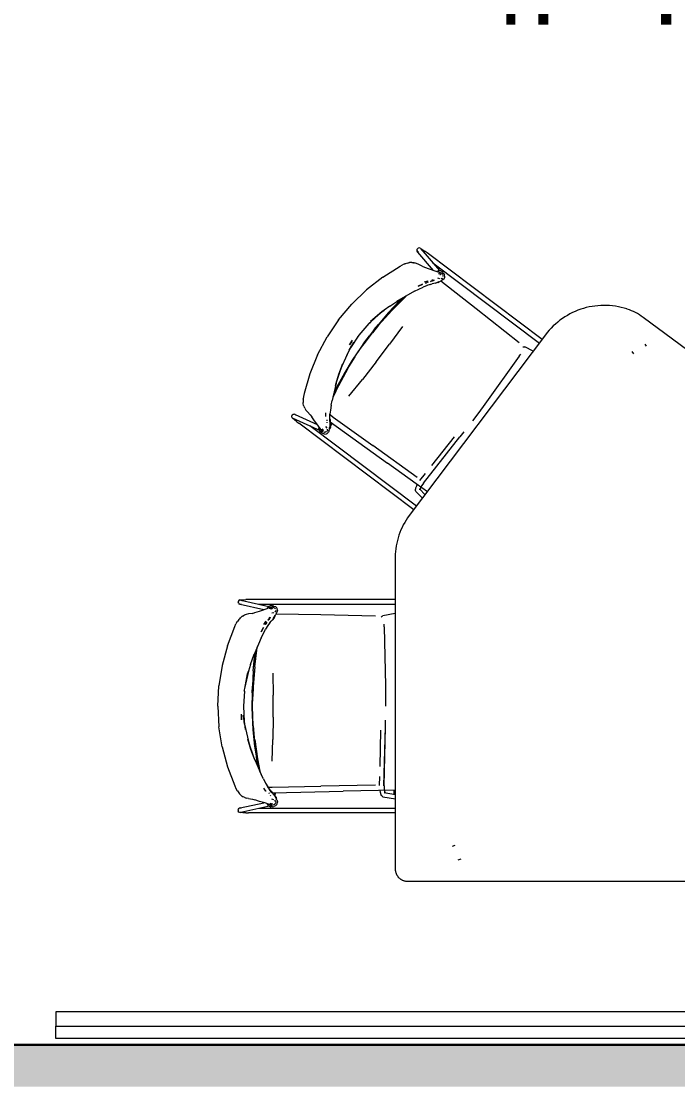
# Model space of a CAD drawing. Header units: millimetres. Extents: x 79795 to 317870, y -36033 to 97293.
# Drawn here: x 157737 to 159340, y 25955 to 28557 of the extents above; entities that cross this region are included whole.
import ezdxf

# ---------------------------------------------------------------- set-up
doc = ezdxf.new("R2010")
doc.units = ezdxf.units.MM
doc.header["$MEASUREMENT"] = 0
for name, color, linetype, lineweight in [('A-AREA-IDEN', 7, 'CONTINUOUS', 9), ('CSM-STL-XX-ZZ-M3-A-XXXX-00001_detached _19_04_21__rvt-1-Level 4$0$A-WALL-PATT', 7, 'CONTINUOUS', 9), ('CSM-STL-XX-ZZ-M3-A-XXXX-00001_detached _19_04_21__rvt-1-Level 4$0$I-FURN', 8, 'CONTINUOUS', 9), ('CSM-STL-XX-ZZ-M3-A-XXXX-00001_detached _19_04_21__rvt-1-Level 4$0$I-WALL', 7, 'CONTINUOUS', 9), ('G-IMPT', 8, 'CONTINUOUS', 9), ('I-FURN', 8, 'CONTINUOUS', 9)]:
    doc.layers.add(name, color=color, linetype=linetype, lineweight=lineweight)
doc.styles.add('Century Gothic', font='GOTHIC.TTF', dxfattribs={"height": 200})

msp = doc.modelspace()

# ---------------------------------------------------------------- hatches: boundary and pattern name
at = {"layer": 'CSM-STL-XX-ZZ-M3-A-XXXX-00001_detached _19_04_21__rvt-1-Level 4$0$A-WALL-PATT'}
msp.add_hatch(color=256, dxfattribs=at).paths.add_polyline_path([(161148.8, 25955.3), (161148.8, 26057.3), (157247.8, 26057.3), (157247.8, 25955.3), (160979.1, 25955.3)], flags=0)

# ---------------------------------------------------------------- linework, layer by layer
at = {"layer": 'CSM-STL-XX-ZZ-M3-A-XXXX-00001_detached _19_04_21__rvt-1-Level 4$0$I-FURN'}
for p, q in [((160222, 26138.4), (157822, 26138.4)), ((157822, 26138.4), (157822, 26103.4)), ((157822, 26103.4), (160222, 26103.4)), ((157822, 26073.4), (157822, 26103.4)), ((157822, 26103.4), (160222, 26103.4)), ((160222, 26073.4), (157822, 26073.4))]:
    msp.add_line(p, q, dxfattribs=at)
at = {"layer": 'CSM-STL-XX-ZZ-M3-A-XXXX-00001_detached _19_04_21__rvt-1-Level 4$0$I-WALL', "lineweight": 30}
msp.add_line((160720.5, 26057.3), (157247.8, 26057.3), dxfattribs=at)
at = {"layer": 'G-IMPT'}
for p, q in [((158703.6, 27999.1), (158704.3, 28001.2)), ((158703.6, 27999.1), (158703.9, 27996.5)), ((158706.2, 28003.2), (158704.3, 28001.2)), ((158708.7, 28004), (158706.2, 28003.2)), ((158711.3, 28003.5), (158708.7, 28004)), ((158711.3, 28003.5), (158713.4, 28002.3)), ((158713.3, 28001.7), (158758.5, 27948.4)), ((158713.3, 28001.7), (158714.4, 27999.6)), ((158713.4, 28002.3), (158717.8, 27999.4)), ((158714.4, 27999.6), (158714.3, 27999.9)), ((158717.8, 27999.4), (158723.6, 27995.2)), ((158704, 27996.1), (158703.9, 27996.5)), ((158705.5, 27993.9), (158704, 27996.1)), ((158707.8, 27993.1), (158705.5, 27994.3)), ((158707.5, 27993.2), (158705.5, 27994.3)), ((158743.6, 27949.1), (158705.5, 27993.9)), ((158728.6, 27991.5), (158723.6, 27995.2)), ((159009, 27780.2), (158728.6, 27991.5)), ((158620.1, 27932.1), (158662.3, 27958.9)), ((158662.3, 27958.9), (158668.5, 27962.3)), ((158674.4, 27964.9), (158668.5, 27962.3)), ((158674.4, 27964.9), (158674.8, 27965)), ((158680.4, 27966.9), (158674.8, 27965)), ((158680.4, 27966.9), (158683, 27967.5)), ((158685.6, 27967.9), (158683, 27967.5)), ((158685.6, 27967.9), (158686.3, 27967.9)), ((158688.9, 27968.2), (158686.3, 27967.9)), ((158691.4, 27968.2), (158688.9, 27968.2)), ((158696.2, 27967.6), (158691.4, 27968.2)), ((158691.4, 27968.2), (158691.9, 27968.2)), ((158691.4, 27968.2), (158697.3, 27967.4)), ((158691.9, 27968.2), (158694.8, 27967.8)), ((158694.8, 27967.8), (158697.3, 27967.4)), ((158696.2, 27967.6), (158697.3, 27967.4)), ((158702.4, 27965.9), (158697.3, 27967.4)), ((158707.9, 27963.1), (158702.4, 27965.9)), ((158716.2, 27958.9), (158707.9, 27963.1)), ((158716.2, 27958.9), (158721.7, 27956.8)), ((158721.7, 27956.8), (158733.6, 27952.7)), ((158733.6, 27952.7), (158754.6, 27945.4)), ((158742.1, 27967.7), (159002.7, 27771.3)), ((158753.2, 27946.8), (158753.1, 27946.7)), ((158753.2, 27946.8), (158755.4, 27947.9)), ((158755.4, 27947.9), (158755.6, 27948)), ((158758.5, 27948.4), (158755.6, 27948)), ((158756, 27948), (158758.2, 27948.4)), ((158756, 27948), (158758.5, 27948.4)), ((158762, 27947.7), (158758.2, 27948.4)), ((158758.2, 27948.4), (158761.7, 27947.8)), ((158758.2, 27948.4), (158758.5, 27948.4)), ((158762, 27947.7), (158758.5, 27948.4)), ((158762, 27947.7), (158761.7, 27947.8)), ((158762, 27947.7), (158763.5, 27946.9)), ((158764.5, 27946.1), (158763.5, 27946.9)), ((158766.6, 27944.3), (158764.5, 27946.1)), ((158620.1, 27932.1), (158580.6, 27901.3)), ((158722, 27920.7), (158730.6, 27923.4)), ((158731.2, 27920.4), (158724.4, 27918.1)), ((158731.2, 27920.4), (158726.6, 27918.9)), ((158731.2, 27923.5), (158730.6, 27923.4)), ((158739.8, 27923.1), (158736.3, 27921.8)), ((158737, 27922.1), (158736.3, 27921.8)), ((158737, 27922.1), (158739.8, 27923.1)), ((158742.2, 27923.6), (158739.1, 27922.4)), ((158739.8, 27922.6), (158739.1, 27922.4)), ((158742.2, 27923.6), (158739.8, 27922.6)), ((158743.5, 27925.5), (158740.3, 27924.8)), ((158745.4, 27925.1), (158741.6, 27923.3)), ((158742.2, 27923.6), (158741.6, 27923.3)), ((158742.2, 27923.6), (158745.4, 27925.1)), ((158748.7, 27917.7), (158757.6, 27921.5)), ((158755.3, 27919.7), (158751.9, 27918.4)), ((158752.8, 27919.2), (158757.6, 27921.5)), ((158759.1, 27928.3), (158754.5, 27930.2)), ((158762.7, 27942.5), (158754.6, 27945.4)), ((158755.3, 27919.7), (158761, 27923)), ((158764.6, 27941.2), (158756.9, 27944.4)), ((158756.9, 27944.4), (158758.1, 27943.9)), ((158757.1, 27941.4), (158759, 27942.3)), ((158762.6, 27938.7), (158757.3, 27940.8)), ((158764.6, 27941.2), (158758.1, 27943.9)), ((158761.4, 27942.7), (158759, 27942.3)), ((158761.5, 27939.3), (158759.5, 27939)), ((158759.5, 27939), (158760.9, 27939.3)), ((158761.5, 27939.3), (158760, 27939.2)), ((158762.6, 27938.7), (158760, 27939.2)), ((158763.9, 27942.5), (158760.4, 27943.2)), ((158768.1, 27940.4), (158760.4, 27943.2)), ((158767, 27926), (158761, 27923)), ((158763.9, 27942.5), (158761.4, 27942.7)), ((158763.9, 27928.8), (158761.7, 27928.4)), ((158761.9, 27923.5), (158847.8, 27855.7)), ((158762.6, 27943.5), (158763.9, 27942)), ((158768.1, 27940.4), (158762.7, 27942.5)), ((158763.9, 27928.8), (158764.8, 27929.3)), ((158765.9, 27930.4), (158764.8, 27929.3)), ((158766.9, 27937.2), (158766.1, 27938.8)), ((158770.1, 27929.4), (158766.5, 27925.8)), ((158769.7, 27928), (158766.5, 27925.8)), ((158768.6, 27941.5), (158766.6, 27944.3)), ((158770.1, 27929.4), (158767, 27926)), ((158767.4, 27933.7), (158767.2, 27936.7)), ((158768.6, 27941.5), (158771.2, 27937.9)), ((158769.7, 27928), (158771.3, 27932.1)), ((158771.7, 27933.4), (158771.2, 27937.9)), ((158771.3, 27932.1), (158771.7, 27933.4)), ((158580.6, 27901.3), (158544.4, 27866.7)), ((158697.4, 27898.1), (158653.6, 27873)), ((158697.4, 27898.1), (158708, 27903.4)), ((158717.1, 27915), (158706.4, 27910.1)), ((158706.4, 27910.1), (158716.1, 27914.6)), ((158708, 27903.4), (158718.6, 27908.4)), ((158717.1, 27915), (158716.1, 27914.6)), ((158728.3, 27912.3), (158718.6, 27908.4)), ((158724.4, 27918.1), (158726.6, 27918.9)), ((158736.2, 27914.6), (158727.5, 27912.1)), ((158728.3, 27912.3), (158727.5, 27912.1)), ((158736.2, 27914.6), (158740.9, 27915.8)), ((158745.2, 27916.6), (158740.9, 27915.8)), ((158751.9, 27918.4), (158745.2, 27916.6)), ((158752.8, 27919.2), (158748.7, 27917.7)), ((158633.4, 27845.4), (158660.6, 27874.7)), ((158637.6, 27861.7), (158659.5, 27876.6)), ((158641.9, 27850.9), (158675.5, 27884.8)), ((158671.6, 27883.3), (158650.5, 27862)), ((158671.6, 27883.2), (158650.5, 27862)), ((158659.5, 27876.6), (158653.6, 27873)), ((158666.1, 27880.1), (158660.6, 27874.7)), ((158675.5, 27884.8), (158677.4, 27886.6)), ((158512.3, 27828.4), (158544.4, 27866.7)), ((158623.5, 27852.2), (158590.5, 27823.8)), ((158617.8, 27847.7), (158590.5, 27823.8)), ((158590.8, 27823.5), (158617.8, 27847.7)), ((158633.4, 27845.4), (158609.4, 27817.1)), ((158641.9, 27850.9), (158610.1, 27815)), ((158623.5, 27852.2), (158617.8, 27847.7)), ((158617.8, 27847.7), (158623.7, 27851.9)), ((158637.6, 27861.7), (158623.7, 27851.9)), ((158847.8, 27855.7), (158952.9, 27773.1)), ((158512.3, 27828.4), (158484.4, 27787)), ((158586.2, 27819), (158562, 27790.9)), ((158586.1, 27819.1), (158590.8, 27823.5)), ((158586.1, 27819.1), (158588.5, 27821.6)), ((158586.2, 27819), (158589, 27822.1)), ((158599.3, 27804.3), (158609.4, 27817.1)), ((158562, 27791), (158541.6, 27760.1)), ((158562, 27791), (158557.6, 27784.9)), ((158562, 27790.9), (158557.6, 27784.9)), ((158576.6, 27774.2), (158587.6, 27789.5)), ((158580.1, 27777.3), (158594.8, 27796.4)), ((158599.3, 27804.3), (158587.6, 27789.5)), ((158610.1, 27815), (158594.8, 27796.4)), ((158668.3, 27812.2), (158636.6, 27768.6)), ((158461.1, 27742.7), (158484.4, 27787)), ((158538.3, 27754.5), (158549.4, 27773.2)), ((158538.3, 27754.5), (158544.1, 27764.3)), ((158538.8, 27767.1), (158546.3, 27778.3)), ((158544.4, 27775.5), (158538.8, 27767.1)), ((158538.8, 27754.5), (158544.1, 27764.3)), ((158541.6, 27760.1), (158544.1, 27764.3)), ((158549.4, 27773.2), (158544.1, 27764.3)), ((158565.8, 27757.9), (158580.1, 27777.3)), ((158567.1, 27761), (158576.6, 27774.2)), ((158604.1, 27725.4), (158636.6, 27768.6)), ((158461.1, 27742.7), (158442.3, 27696.2)), ((158538.3, 27754.5), (158520.1, 27715)), ((158552.1, 27738.1), (158526.4, 27697.6)), ((158532, 27742), (158538.8, 27754.5)), ((158532, 27742), (158535.3, 27748.5)), ((158546.4, 27730.1), (158567.1, 27761)), ((158552.1, 27738.1), (158565.8, 27757.9)), ((158953.3, 27739.4), (158869.1, 27622.1)), ((158953.3, 27739.4), (158957.2, 27744.4)), ((158961.9, 27762.1), (158964.7, 27762.5)), ((158964.7, 27762.5), (158967.2, 27762.4)), ((158987.7, 27751.9), (158967.2, 27762.4)), ((158506.6, 27673.6), (158520.1, 27715)), ((158520.1, 27715), (158513.2, 27695.6)), ((158513.2, 27695.6), (158520.3, 27714.9)), ((158520.1, 27715), (158522.1, 27720)), ((158522.1, 27720), (158520.3, 27714.9)), ((158525.8, 27695.9), (158546.4, 27730.1)), ((158604.1, 27725.4), (158570.9, 27682.9)), ((158442.3, 27696.2), (158428.2, 27648.1)), ((158526.4, 27697.6), (158503, 27656)), ((158506.6, 27673.6), (158513.2, 27695.6)), ((158506.7, 27673.6), (158513.2, 27695.6)), ((158506.9, 27661), (158525.8, 27695.9)), ((158535.2, 27709), (158511.9, 27667.4)), ((158512, 27667.5), (158535.2, 27709)), ((158506.6, 27673.6), (158496.3, 27631.3)), ((158512, 27667.5), (158498.6, 27640.2)), ((158498.6, 27640.2), (158511.9, 27667.4)), ((158506.9, 27661), (158500.2, 27647.2)), ((158504.9, 27667.7), (158506.6, 27673.6)), ((158504.9, 27667.7), (158506.7, 27673.6)), ((158537.2, 27641.7), (158570.9, 27682.9)), ((158425.8, 27634.6), (158425.5, 27628.7)), ((158426.6, 27641.3), (158425.8, 27634.9)), ((158425.8, 27634.6), (158425.8, 27634.9)), ((158428.2, 27648.1), (158426.6, 27641.3)), ((158498.7, 27641.2), (158496.3, 27631.3)), ((158498.7, 27641.2), (158496.4, 27631.3)), ((158503, 27656), (158501.6, 27653.1)), ((158425.5, 27628.7), (158425.7, 27626)), ((158426, 27623.4), (158425.7, 27626)), ((158426.6, 27620.1), (158426, 27623.4)), ((158427.3, 27617.7), (158426.6, 27620.1)), ((158427.3, 27617.7), (158427.5, 27617.3)), ((158427.5, 27617.3), (158428.6, 27614.5)), ((158429.7, 27612.2), (158428.6, 27614.5)), ((158429.7, 27612.2), (158432.6, 27607.8)), ((158436.7, 27603.3), (158432.6, 27607.8)), ((158492.3, 27608), (158491.2, 27597.6)), ((158494.2, 27619.6), (158492.3, 27608)), ((158494.2, 27619.6), (158496.4, 27631.3)), ((158869.1, 27622.1), (158854.4, 27602)), ((158397.7, 27591.3), (158397.8, 27593.9)), ((158398.9, 27588.9), (158397.7, 27591.3)), ((158399.1, 27596.2), (158397.8, 27593.9)), ((158400.6, 27587.1), (158398.9, 27588.9)), ((158399.1, 27596.2), (158401, 27597.5)), ((158404.6, 27583.8), (158400.6, 27587.1)), ((158401.4, 27597.5), (158401, 27597.5)), ((158467.7, 27557.4), (158401.1, 27587.5)), ((158401.1, 27587.5), (158403.5, 27587)), ((158401.4, 27597.5), (158403.9, 27597.9)), ((158403.2, 27586.9), (158403.5, 27587)), ((158403.9, 27597.9), (158403.5, 27597.9)), ((158406.4, 27597.1), (158403.9, 27597.9)), ((158410.2, 27579.3), (158404.6, 27583.8)), ((158407.9, 27595.1), (158406.1, 27597)), ((158407.7, 27595.3), (158406.1, 27597)), ((158406.4, 27597.1), (158460.1, 27572.7)), ((158436.7, 27603.3), (158443.1, 27596.4)), ((158443.1, 27596.4), (158446.6, 27591.7)), ((158453.8, 27581.4), (158446.6, 27591.7)), ((158461.4, 27570.8), (158453.8, 27581.4)), ((158481.2, 27592.4), (158481.4, 27601.4)), ((158481.2, 27591.8), (158481.2, 27592.4)), ((158484.3, 27581.9), (158484.4, 27583.8)), ((158484.5, 27584.4), (158484.4, 27583.8)), ((158490.5, 27580.1), (158491, 27590.1)), ((158490.5, 27580.1), (158491.1, 27589.4)), ((158490.9, 27598.2), (158492.7, 27595.9)), ((158491.3, 27584.6), (158491, 27590.1)), ((158491.1, 27589.4), (158491.2, 27598.5)), ((158491.2, 27598.5), (158491.2, 27597.6)), ((158491.3, 27584.6), (158491.7, 27580.3)), ((158492.7, 27595.9), (158499.2, 27590.5)), ((158499.2, 27590.5), (158595.7, 27521.1)), ((158854.4, 27602), (158839.5, 27581.9)), ((158410.2, 27579.3), (158415.2, 27575.5)), ((158695.8, 27364.1), (158415.2, 27575.5)), ((158702.3, 27372.8), (158441.8, 27569.1)), ((158468.5, 27560.7), (158461.4, 27570.8)), ((158464.4, 27561.8), (158465, 27564.3)), ((158465, 27564.3), (158464.4, 27561.6)), ((158464.9, 27564.2), (158464.4, 27561.6)), ((158464.4, 27561.8), (158464.4, 27561.6)), ((158464.7, 27558.9), (158464.4, 27561.6)), ((158464.7, 27558.9), (158464.8, 27558.6)), ((158466.3, 27555.8), (158464.8, 27558.6)), ((158464.9, 27564.2), (158465, 27564.3)), ((158466.5, 27555.5), (158466.3, 27555.8)), ((158466.5, 27555.5), (158467.6, 27554.3)), ((158471.7, 27556.3), (158468.1, 27561.3)), ((158473.4, 27554.8), (158468.1, 27561.3)), ((158468.5, 27560.7), (158473.4, 27554.8)), ((158470.3, 27558.3), (158471.7, 27556.3)), ((158470.3, 27558.3), (158472, 27555.1)), ((158472.5, 27555.2), (158470.7, 27556.1)), ((158471.1, 27557.4), (158472, 27555.1)), ((158475.3, 27557.3), (158471.8, 27561.9)), ((158474.2, 27559.8), (158474.4, 27558.3)), ((158474.2, 27559.8), (158474.2, 27558.8)), ((158475.3, 27557.3), (158474.2, 27559.4)), ((158474.4, 27558.3), (158474.2, 27559.4)), ((158484.2, 27563.7), (158481.2, 27567.6)), ((158483.8, 27578.3), (158483.4, 27576.8)), ((158484, 27555.9), (158484.2, 27556.5)), ((158485.1, 27558.3), (158484.2, 27556.5)), ((158485.2, 27558.9), (158485, 27561.4)), ((158485.2, 27558.9), (158485.1, 27558.3)), ((158489.3, 27557.3), (158487.5, 27553.6)), ((158489.3, 27557.3), (158490.8, 27566.7)), ((158491.6, 27569.7), (158490.4, 27564.5)), ((158490.4, 27564.5), (158490.8, 27566.7)), ((158491.4, 27579.3), (158631.8, 27478.2)), ((158496.3, 27575.1), (158491.5, 27569.3)), ((158491.6, 27570.1), (158495.7, 27575.1)), ((158491.6, 27570.1), (158495.8, 27575.1)), ((158491.6, 27569.7), (158491.9, 27573.3)), ((158491.9, 27573.3), (158491.7, 27580.3)), ((158471, 27552), (158467.6, 27554.3)), ((158471, 27552), (158474.2, 27550.9)), ((158478.4, 27549.4), (158474.2, 27550.9)), ((158476, 27554), (158477.9, 27553.7)), ((158476.6, 27554), (158477.9, 27553.7)), ((158478.4, 27549.4), (158482.9, 27550.1)), ((158481.9, 27554.3), (158478.5, 27553.5)), ((158480.5, 27554.1), (158482.3, 27554.7)), ((158480.5, 27554.1), (158481.1, 27554.3)), ((158482.3, 27554.7), (158481.1, 27554.3)), ((158482.9, 27550.1), (158484, 27550.9)), ((158484, 27550.9), (158487.5, 27553.6)), ((158719.4, 27429.1), (158808.7, 27542.3)), ((158719.5, 27429.3), (158808.7, 27542.3)), ((158739.8, 27472.4), (158794.9, 27542.2)), ((158808.9, 27542.3), (158818.8, 27555.1)), ((158704, 27442.8), (158595.7, 27521.1)), ((158702, 27427.6), (158631.8, 27478.2)), ((158711, 27435.9), (158724.7, 27453.3)), ((158729, 27408.2), (158702, 27427.6)), ((158704.5, 27426.2), (158702.3, 27422.3)), ((158719.4, 27429.1), (158715.7, 27423.9)), ((158700.4, 27416.8), (158699.9, 27414.5)), ((158700.4, 27411.8), (158699.9, 27414.5)), ((158702.3, 27422.3), (158700.4, 27416.8)), ((158701.2, 27409.3), (158700.4, 27411.8)), ((158701.2, 27409.3), (158717.1, 27392.3)), ((158710.1, 27415.7), (158711, 27413.8)), ((158710.1, 27415.7), (158723.7, 27401.1)), ((158712.3, 27417.8), (158710.7, 27413.2)), ((158711, 27413.8), (158710.7, 27415.6)), ((158710.7, 27413.2), (158710.7, 27415.6)), ((158715.7, 27423.9), (158712.3, 27417.8)), ((158267.1, 27140.7), (158266.8, 27138.1)), ((158268.6, 27142.9), (158267.1, 27140.7)), ((158271, 27144.1), (158268.6, 27142.9)), ((158271, 27144.1), (158273.4, 27144.4)), ((158273.4, 27144.4), (158278.6, 27144.7)), ((158273.7, 27143.8), (158341.9, 27128.5)), ((158273.7, 27143.8), (158275.8, 27142.8)), ((158275.8, 27142.8), (158275.6, 27143)), ((158278.6, 27144.7), (158285.8, 27144.9)), ((158292.1, 27144.9), (158285.8, 27144.9)), ((158650.8, 27144.9), (158292.1, 27144.9)), ((158267.5, 27135.9), (158266.8, 27138.1)), ((158267.5, 27135.9), (158269.3, 27134.1)), ((158269.6, 27133.8), (158269.3, 27134.1)), ((158272.1, 27133), (158269.6, 27133.8)), ((158274.4, 27133.7), (158271.9, 27133.2)), ((158274.2, 27133.6), (158271.9, 27133.2)), ((158329.5, 27120.1), (158272.1, 27133)), ((158301.8, 27111.4), (158307.4, 27113.1)), ((158307.4, 27113.1), (158319.4, 27116.9)), ((158317.2, 27134), (158650.8, 27134)), ((158319.4, 27116.9), (158340.5, 27123.7)), ((158338.6, 27124), (158339.7, 27126.2)), ((158338.6, 27124), (158338.6, 27123.9)), ((158339.7, 27126.2), (158339.8, 27126.4)), ((158341.9, 27128.5), (158339.8, 27126.4)), ((158340.1, 27126.7), (158341.9, 27128.5)), ((158340.1, 27126.7), (158341.6, 27128.3)), ((158348.8, 27126.3), (158340.5, 27123.7)), ((158345.1, 27130), (158341.6, 27128.3)), ((158341.6, 27128.3), (158344.8, 27129.9)), ((158341.6, 27128.3), (158341.9, 27128.5)), ((158345.1, 27130), (158341.9, 27128.5)), ((158351.1, 27126.4), (158343, 27124.4)), ((158343, 27124.4), (158344.2, 27124.7)), ((158351.1, 27126.4), (158344.2, 27124.7)), ((158345.1, 27130), (158344.8, 27129.9)), ((158345, 27122.1), (158345.9, 27123.9)), ((158345.1, 27130), (158346.8, 27130.3)), ((158351, 27123.2), (158345.5, 27121.7)), ((158347.6, 27125.7), (158345.9, 27123.9)), ((158354.4, 27127.9), (158346.5, 27125.5)), ((158349.7, 27127), (158346.5, 27125.5)), ((158348, 27130.2), (158346.8, 27130.3)), ((158349.7, 27127), (158347.6, 27125.7)), ((158350.8, 27130.1), (158348, 27130.2)), ((158348.1, 27127.1), (158350, 27126.6)), ((158349.7, 27123), (158348.3, 27121.6)), ((158348.3, 27121.6), (158349.2, 27122.6)), ((158351, 27123.2), (158348.6, 27122)), ((158349.7, 27123), (158348.6, 27122)), ((158354.4, 27127.9), (158348.8, 27126.3)), ((158354.4, 27112.9), (158349.6, 27111.5)), ((158354, 27129.1), (158350.8, 27130.1)), ((158355.3, 27124.6), (158353.7, 27125.4)), ((158354, 27129.1), (158358.3, 27127.7)), ((158354.1, 27125.1), (158355.3, 27124.6)), ((158357.8, 27122.1), (158355.8, 27124.4)), ((158358, 27116.1), (158356.5, 27114.4)), ((158358, 27116.1), (158358.5, 27117)), ((158361.4, 27124.5), (158358.3, 27127.7)), ((158358.6, 27118.6), (158358.5, 27117)), ((158362.1, 27115.7), (158359.1, 27109.7)), ((158361.9, 27123.1), (158361.4, 27124.5)), ((158362.6, 27120.3), (158361.8, 27115.3)), ((158363, 27118.9), (158361.8, 27115.3)), ((158363, 27118.9), (158361.9, 27123.1)), ((158362.6, 27120.3), (158362.1, 27115.7)), ((158264.8, 27091.1), (158261.6, 27085.5)), ((158264.8, 27091.1), (158265, 27091.4)), ((158268.4, 27096.2), (158265, 27091.4)), ((158268.4, 27096.2), (158270.1, 27098.3)), ((158271.9, 27100.2), (158270.1, 27098.3)), ((158271.9, 27100.2), (158272.5, 27100.7)), ((158274.4, 27102.4), (158272.5, 27100.7)), ((158276.3, 27103.9), (158274.4, 27102.4)), ((158276.3, 27103.9), (158281.6, 27106.9)), ((158280.6, 27106.3), (158276.3, 27103.9)), ((158276.3, 27103.9), (158276.7, 27104.2)), ((158276.7, 27104.2), (158279.3, 27105.7)), ((158279.3, 27105.7), (158281.6, 27106.9)), ((158280.6, 27106.3), (158281.6, 27106.9)), ((158286.5, 27108.7), (158281.6, 27106.9)), ((158292.6, 27109.8), (158286.5, 27108.7)), ((158301.8, 27111.4), (158292.6, 27109.8)), ((158329.4, 27084.4), (158334.7, 27091.7)), ((158336.9, 27089.7), (158332.9, 27083.8)), ((158336.9, 27089.7), (158334.2, 27085.7)), ((158335, 27092.2), (158334.7, 27091.7)), ((158344.4, 27088.1), (158338.9, 27080.8)), ((158342.2, 27097), (158340.1, 27093.9)), ((158340.5, 27094.5), (158340.1, 27093.9)), ((158340.5, 27094.5), (158342.2, 27097)), ((158343.7, 27101.2), (158341.5, 27098.8)), ((158343.8, 27098.8), (158342, 27096.1)), ((158342.4, 27096.7), (158342, 27096.1)), ((158343.8, 27098.8), (158342.4, 27096.7)), ((158345.4, 27102), (158343.5, 27098.3)), ((158343.8, 27098.8), (158343.5, 27098.3)), ((158343.8, 27098.8), (158345.4, 27102)), ((158344.4, 27088.1), (158347.4, 27091.9)), ((158350.3, 27095.1), (158347.4, 27091.9)), ((158354.6, 27100.5), (158350.3, 27095.1)), ((158352.5, 27098.1), (158357.4, 27106.4)), ((158354.8, 27101.8), (158352.5, 27098.1)), ((158356.6, 27103.6), (158354.6, 27100.5)), ((158354.8, 27101.8), (158357.4, 27106.4)), ((158356.6, 27103.6), (158359.1, 27109.7)), ((158359.6, 27110.6), (158469, 27108.2)), ((158469, 27108.2), (158602.6, 27105.5)), ((158616.4, 27102.1), (158618.4, 27104.1)), ((158618.4, 27104.1), (158620.5, 27105.5)), ((158650.8, 27110.8), (158620.5, 27105.5)), ((158241.2, 27032.2), (158258.7, 27079)), ((158258.7, 27079), (158261.6, 27085.5)), ((158328.9, 27076.9), (158323.4, 27066.5)), ((158323.4, 27066.5), (158328.4, 27076)), ((158323.4, 27051.5), (158328.6, 27062.1)), ((158328.9, 27076.9), (158328.4, 27076)), ((158328.6, 27062.1), (158334.1, 27072.6)), ((158332.9, 27083.8), (158334.2, 27085.7)), ((158339.5, 27081.5), (158334.1, 27072.6)), ((158339.5, 27081.5), (158338.9, 27080.8)), ((158623.2, 27078.8), (158623.4, 27085.2)), ((158623.2, 27078.8), (158626.5, 26934.5)), ((158323.4, 27051.5), (158303.5, 27005.1)), ((158241.2, 27032.2), (158228.2, 26983.8)), ((158297.5, 26986.5), (158306.1, 27011.6)), ((158306.1, 27011.6), (158303.5, 27005.1)), ((158303.9, 26970.9), (158308, 27010.7)), ((158307.4, 26980.4), (158313.8, 27027.7)), ((158311.6, 27024.2), (158307.6, 26994.5)), ((158311.6, 27024.1), (158307.6, 26994.5)), ((158309.1, 27018.3), (158308, 27010.7)), ((158313.8, 27027.7), (158314.3, 27030.4)), ((158228.2, 26983.8), (158220.1, 26934.4)), ((158297.5, 26986.5), (158292.3, 26970.3)), ((158292, 26970.4), (158282.7, 26927.9)), ((158290.1, 26963.3), (158282.7, 26927.9)), ((158283.1, 26927.8), (158290.1, 26963.3)), ((158292, 26970.4), (158290.1, 26963.3)), ((158290.1, 26963.3), (158292.3, 26970.3)), ((158303.9, 26970.9), (158301.8, 26933.9)), ((158307.4, 26980.4), (158303.6, 26932.6)), ((158351.8, 26965.4), (158352.8, 26911.5)), ((158217.5, 26884.5), (158220.1, 26934.4)), ((158301.4, 26917.6), (158301.8, 26933.9)), ((158303.6, 26932.6), (158302.6, 26908.6)), ((158626.5, 26934.5), (158626.9, 26909.6)), ((158282.1, 26921.4), (158279.7, 26884.5)), ((158282, 26921.4), (158283.1, 26927.8)), ((158282, 26921.4), (158282.4, 26924.9)), ((158282.1, 26921.4), (158282.5, 26925.6)), ((158301.4, 26917.6), (158301, 26898.7)), ((158302.3, 26884.5), (158302.6, 26908.6)), ((158352.8, 26857.5), (158352.8, 26911.5)), ((158626.9, 26909.6), (158627.1, 26884.5)), ((158217.5, 26884.5), (158220.1, 26834.6)), ((158279.7, 26884.5), (158282, 26847.5)), ((158279.7, 26884.5), (158279.8, 26877)), ((158279.7, 26884.5), (158279.8, 26877)), ((158301.4, 26879.9), (158301, 26898.7)), ((158301.8, 26863.6), (158301.4, 26879.9)), ((158302.6, 26860.4), (158302.3, 26884.5)), ((158275.5, 26851.4), (158274.8, 26865)), ((158274.9, 26861.6), (158275.5, 26851.4)), ((158282.7, 26841.1), (158280.3, 26862.7)), ((158280.3, 26862.7), (158281.4, 26852.5)), ((158303.9, 26826.5), (158301.8, 26863.6)), ((158303.6, 26836.4), (158302.6, 26860.4)), ((158352.8, 26857.5), (158351.8, 26803.6)), ((158228.2, 26785.2), (158220.1, 26834.6)), ((158282, 26847.5), (158281.4, 26852.5)), ((158282.7, 26841.1), (158281.4, 26852.5)), ((158283.1, 26841.4), (158281.4, 26852.5)), ((158282.7, 26841.1), (158292, 26798.6)), ((158285.2, 26827.3), (158283.1, 26841.4)), ((158285.2, 26827.3), (158283.9, 26834.5)), ((158303.6, 26836.4), (158307.4, 26788.6)), ((158623.1, 26690.5), (158626.4, 26834.4)), ((158623.2, 26690.2), (158626.4, 26834.4)), ((158626.5, 26834.5), (158626.7, 26850.3)), ((158292, 26798.6), (158290.6, 26803.8)), ((158290.6, 26803.8), (158292.1, 26798.6)), ((158308, 26786.8), (158303.9, 26826.5)), ((158314, 26755.8), (158307.6, 26802.9)), ((158307.6, 26802.9), (158314.1, 26755.7)), ((158349.7, 26750.3), (158351.8, 26803.6)), ((158613.4, 26737.1), (158615.4, 26826)), ((158228.2, 26785.2), (158241.2, 26736.8)), ((158306.1, 26757.4), (158292, 26798.6)), ((158292, 26798.6), (158298.1, 26778.9)), ((158298.1, 26778.9), (158292.1, 26798.6)), ((158306.1, 26757.4), (158298.1, 26778.9)), ((158306.1, 26757.4), (158298.1, 26778.9)), ((158307.4, 26788.6), (158313.8, 26741.3)), ((158313.9, 26747.6), (158308, 26786.8)), ((158308.3, 26751.7), (158306.1, 26757.4)), ((158308.3, 26751.7), (158306.1, 26757.4)), ((158306.1, 26757.4), (158323.3, 26717.4)), ((158314, 26755.8), (158319.7, 26725.9)), ((158319.7, 26725.9), (158314.1, 26755.7)), ((158241.2, 26736.8), (158258.8, 26689.9)), ((158313.8, 26741.3), (158314.4, 26738.1)), ((158313.9, 26747.6), (158316.8, 26732.5)), ((158319.2, 26726.8), (158323.3, 26717.4)), ((158319.2, 26726.8), (158323.4, 26717.5)), ((158328.6, 26706.9), (158323.4, 26717.5)), ((158328.6, 26706.9), (158334.1, 26696.4)), ((158612.3, 26690.6), (158612.8, 26712.7)), ((158258.8, 26689.9), (158261.6, 26683.5)), ((158261.6, 26683.5), (158264.8, 26677.9)), ((158265, 26677.6), (158264.8, 26677.9)), ((158265, 26677.6), (158268.4, 26672.8)), ((158268.4, 26672.8), (158270.1, 26670.7)), ((158271.9, 26668.8), (158270.1, 26670.7)), ((158334.7, 26677.3), (158329.4, 26684.6)), ((158334.1, 26696.4), (158339.5, 26687.5)), ((158335, 26676.8), (158334.7, 26677.3)), ((158344.4, 26680.9), (158338.9, 26688.2)), ((158338.9, 26688.2), (158339.5, 26687.5)), ((158338.9, 26687.7), (158341.8, 26687)), ((158341.8, 26687), (158350.1, 26686.6)), ((158342, 26672.9), (158342.4, 26672.3)), ((158343.5, 26670.7), (158342.4, 26672.3)), ((158349.5, 26673.1), (158343.9, 26681.4)), ((158347.4, 26677.1), (158343.9, 26681.4)), ((158349.5, 26673.1), (158344.4, 26680.9)), ((158347.4, 26677.1), (158350.3, 26673.9)), ((158350.1, 26686.6), (158469, 26689.3)), ((158354.6, 26668.5), (158350.3, 26673.9)), ((158350.7, 26672.9), (158523.6, 26676.8)), ((158356.4, 26665.8), (158356.7, 26673.1)), ((158356.4, 26665.8), (158356.7, 26672)), ((158357.1, 26673.1), (158356.8, 26665)), ((158602.6, 26692), (158469, 26689.3)), ((158610.1, 26678.6), (158523.6, 26676.8)), ((158651, 26679.5), (158610.1, 26678.6)), ((158613, 26678.7), (158613.6, 26674.5)), ((158613.6, 26674.5), (158615.4, 26669)), ((158623.2, 26690.2), (158623.4, 26683.8)), ((158623.4, 26683.8), (158624.3, 26676.9)), ((158623.7, 26673.9), (158625.7, 26673)), ((158623.7, 26673.9), (158651, 26669.2)), ((158624.3, 26676.9), (158625.8, 26672.3)), ((158625.7, 26673), (158624.4, 26674.2)), ((158625.8, 26672.3), (158624.4, 26674.2)), ((158648.1, 26669.7), (158648.1, 26679.7)), ((158274.4, 26666.6), (158271.9, 26668.8)), ((158272.1, 26636), (158329.7, 26648.9)), ((158276.3, 26665.1), (158274.4, 26666.6)), ((158276.3, 26665.1), (158276.7, 26664.8)), ((158276.7, 26664.8), (158279.3, 26663.3)), ((158281.6, 26662.1), (158279.3, 26663.3)), ((158281.6, 26662.1), (158286.5, 26660.3)), ((158292.5, 26659.2), (158286.5, 26660.3)), ((158292.5, 26659.2), (158301.8, 26657.6)), ((158301.8, 26657.6), (158307.4, 26655.9)), ((158319.4, 26652), (158307.4, 26655.9)), ((158331.8, 26648.2), (158319.4, 26652)), ((158343.6, 26644.3), (158331.8, 26648.2)), ((158338.6, 26645), (158338.6, 26645.1)), ((158339.7, 26642.8), (158338.6, 26645.1)), ((158338.6, 26645.1), (158339.8, 26642.6)), ((158338.6, 26645), (158339.8, 26642.6)), ((158348.8, 26642.7), (158342.9, 26644.6)), ((158351.1, 26642.6), (158342.9, 26644.6)), ((158345.2, 26667.5), (158345.7, 26666.1)), ((158351, 26645.7), (158345.5, 26647.3)), ((158348.7, 26647), (158349.8, 26646)), ((158348.7, 26647), (158349.3, 26646.3)), ((158351, 26645.7), (158348.9, 26646.7)), ((158349.8, 26646), (158348.9, 26646.7)), ((158354.4, 26656.2), (158349.6, 26657.5)), ((158356.6, 26665.4), (158354.6, 26668.5)), ((158358.1, 26647.3), (158355.9, 26644.7)), ((158358, 26652.9), (158356.3, 26654.8)), ((158356.6, 26665.4), (158358.8, 26660.6)), ((158357.1, 26646.3), (158358.3, 26647.9)), ((158357.1, 26646.3), (158357.5, 26646.8)), ((158358.3, 26647.9), (158357.5, 26646.8)), ((158362.2, 26654.1), (158357.8, 26662.6)), ((158358.8, 26660.6), (158357.8, 26662.6)), ((158358, 26652.9), (158358.3, 26652.4)), ((158358.3, 26652.4), (158358.7, 26650.4)), ((158358.3, 26641.3), (158361.4, 26644.5)), ((158358.8, 26649.8), (158358.7, 26650.4)), ((158361.4, 26644.5), (158361.9, 26645.8)), ((158361.9, 26645.8), (158363, 26650.1)), ((158362.2, 26654.1), (158363, 26650.1)), ((158615.4, 26669), (158616.4, 26666.9)), ((158618.4, 26664.9), (158616.4, 26666.9)), ((158620.5, 26663.5), (158618.4, 26664.9)), ((158620.5, 26663.5), (158651, 26658.1)), ((158266.8, 26630.9), (158267.5, 26633.1)), ((158266.8, 26630.9), (158267.1, 26628.3)), ((158268.6, 26626.1), (158267.1, 26628.3)), ((158267.8, 26633.4), (158267.5, 26633.1)), ((158267.8, 26633.4), (158269.6, 26635.2)), ((158271, 26624.9), (158268.6, 26626.1)), ((158269.6, 26635.2), (158269.3, 26634.9)), ((158272.1, 26636), (158269.6, 26635.2)), ((158273.4, 26624.6), (158271, 26624.9)), ((158274.4, 26635.3), (158271.9, 26635.8)), ((158274.2, 26635.4), (158271.9, 26635.8)), ((158278.6, 26624.3), (158273.4, 26624.6)), ((158346.6, 26641.6), (158273.7, 26625.2)), ((158273.7, 26625.2), (158275.8, 26626.2)), ((158275.6, 26626), (158275.8, 26626.2)), ((158285.8, 26624.1), (158278.6, 26624.3)), ((158285.8, 26624.1), (158292.1, 26624.1)), ((158650.7, 26624.1), (158292.1, 26624.1)), ((158650.7, 26635), (158317.2, 26635)), ((158339.7, 26642.8), (158339.8, 26642.6)), ((158341.6, 26640.7), (158339.8, 26642.6)), ((158341.6, 26640.7), (158341.9, 26640.5)), ((158344.8, 26639), (158341.9, 26640.5)), ((158343.6, 26644.3), (158351.1, 26642.6)), ((158345.1, 26639), (158344.8, 26639)), ((158345.1, 26639), (158346.8, 26638.7)), ((158346.5, 26643.5), (158348.8, 26642.7)), ((158346.5, 26643.5), (158349.7, 26642)), ((158350.8, 26638.9), (158346.8, 26638.7)), ((158347.6, 26643.3), (158349.7, 26642)), ((158350.1, 26642.4), (158348.1, 26641.9)), ((158350.8, 26638.9), (158354, 26639.9)), ((158353.6, 26643.6), (158355.3, 26644.4)), ((158358.3, 26641.3), (158354, 26639.9)), ((158354.1, 26643.9), (158355.3, 26644.4))]:
    msp.add_line(p, q, dxfattribs=at)
at = {"layer": 'I-FURN'}
for p, q in [((159077, 27842.5), (159070.8, 27839.1)), ((159083.4, 27845.8), (159077, 27842.5)), ((159090, 27848.7), (159083.4, 27845.8)), ((159096.6, 27851.5), (159090, 27848.7)), ((159103.4, 27853.9), (159096.6, 27851.5)), ((159110.2, 27856.1), (159103.4, 27853.9)), ((159117.1, 27858), (159110.2, 27856.1)), ((159124.1, 27859.6), (159117.1, 27858)), ((159131.2, 27860.9), (159124.1, 27859.6)), ((159138.3, 27862), (159131.2, 27860.9)), ((159145.4, 27862.7), (159138.3, 27862)), ((159152.5, 27863.2), (159145.4, 27862.7)), ((159159.7, 27863.4), (159152.5, 27863.2)), ((159166.9, 27863.3), (159159.7, 27863.4)), ((159174.1, 27862.9), (159166.9, 27863.3)), ((159181.2, 27862.3), (159174.1, 27862.9)), ((159188.3, 27861.3), (159181.2, 27862.3)), ((159195.4, 27860.1), (159188.3, 27861.3)), ((159202.4, 27858.6), (159195.4, 27860.1)), ((159209.3, 27856.8), (159202.4, 27858.6)), ((159216.2, 27854.7), (159209.3, 27856.8)), ((159217.1, 27854.4), (159216.2, 27854.7)), ((159222.2, 27852.6), (159217.1, 27854.4)), ((159227.3, 27850.6), (159222.2, 27852.6)), ((159232.3, 27848.3), (159227.3, 27850.6)), ((159237.2, 27845.9), (159232.3, 27848.3)), ((159242, 27843.3), (159237.2, 27845.9)), ((159246.7, 27840.5), (159242, 27843.3)), ((159041.8, 27818), (159036.5, 27813.2)), ((159047.2, 27822.7), (159041.8, 27818)), ((159052.8, 27827.1), (159047.2, 27822.7)), ((159058.7, 27831.4), (159052.8, 27827.1)), ((159064.6, 27835.3), (159058.7, 27831.4)), ((159070.8, 27839.1), (159064.6, 27835.3)), ((159251.3, 27837.5), (159246.7, 27840.5)), ((159255.8, 27834.3), (159251.3, 27837.5)), ((159873.6, 27374.7), (159255.8, 27834.3)), ((159017.7, 27792), (158684.9, 27350.2)), ((159021.9, 27797.3), (159017.7, 27792)), ((159026.6, 27802.8), (159021.9, 27797.3)), ((159031.4, 27808.1), (159026.6, 27802.8)), ((159036.5, 27813.2), (159031.4, 27808.1)), ((159259.9, 27769.2), (159263.1, 27763.9)), ((159228.3, 27751.2), (159232, 27745.1)), ((158489.7, 27561.4), (158491.1, 27562.4)), ((158492.1, 27567.9), (158490.4, 27564.5)), ((158492.1, 27567.9), (158490.7, 27565.7)), ((158492.1, 27567.9), (158490.8, 27566.3)), ((158492.1, 27567.9), (158490.9, 27566.7)), ((158492.1, 27567.9), (158491.1, 27562.4)), ((158491.1, 27562.4), (158492.4, 27566.7)), ((158491.1, 27562.4), (158492.4, 27565.5)), ((158491.1, 27562.4), (158492.2, 27564.4)), ((158491.1, 27562.4), (158491.7, 27563.3)), ((158491.7, 27563.3), (158492.2, 27564.4)), ((158492.1, 27567.9), (158492.4, 27566.7)), ((158492.2, 27564.4), (158492.4, 27565.5)), ((158492.4, 27566.7), (158492.4, 27565.5)), ((158684.9, 27350.2), (158680.9, 27344.7)), ((158667.2, 27321.2), (158664.4, 27315)), ((158670.3, 27327.3), (158667.2, 27321.2)), ((158673.6, 27333.3), (158670.3, 27327.3)), ((158677.1, 27339.1), (158673.6, 27333.3)), ((158680.9, 27344.7), (158677.1, 27339.1)), ((158657.5, 27295.9), (158655.7, 27289.3)), ((158659.6, 27302.3), (158657.5, 27295.9)), ((158661.9, 27308.7), (158659.6, 27302.3)), ((158664.4, 27315), (158661.9, 27308.7)), ((158652, 27269.3), (158651.2, 27262.5)), ((158652.9, 27276), (158652, 27269.3)), ((158654.2, 27282.7), (158652.9, 27276)), ((158655.7, 27289.3), (158654.2, 27282.7)), ((158650.8, 27255.7), (158650.6, 27248.9)), ((158650.6, 27248.9), (158650.6, 27247.9)), ((158650.6, 27247.9), (158650.6, 26487.1)), ((158651.2, 27262.5), (158650.8, 27255.7)), ((158358.1, 26664.3), (158356.8, 26664.5)), ((158358.1, 26664.3), (158357.8, 26662.9)), ((158358.1, 26664.3), (158357.9, 26662.6)), ((158358.1, 26664.3), (158358, 26662.2)), ((158358.1, 26664.3), (158359, 26663.5)), ((158358.1, 26664.3), (158358.8, 26660.5)), ((158358.1, 26664.3), (158360.6, 26659.2)), ((158358.1, 26664.3), (158358.3, 26661.7)), ((158359, 26663.5), (158359.7, 26662.6)), ((158360.6, 26659.2), (158359, 26663.5)), ((158360.3, 26661.5), (158359.7, 26662.6)), ((158360.6, 26659.2), (158359.7, 26662.6)), ((158360.1, 26657.7), (158360.6, 26659.2)), ((158360.6, 26660.4), (158360.3, 26661.5)), ((158360.6, 26659.2), (158360.3, 26661.5)), ((158360.6, 26659.2), (158360.6, 26660.4)), ((158790.2, 26542.4), (158796.8, 26545.1)), ((158810.4, 26511.3), (158803.8, 26508.7)), ((158650.6, 26487.1), (158650.6, 26485.9)), ((158650.6, 26485.9), (158650.7, 26484.7)), ((158650.7, 26484.7), (158650.8, 26483.5)), ((158650.8, 26483.5), (158651, 26482.3)), ((158651, 26482.3), (158651.2, 26481.1)), ((158651.2, 26481.1), (158651.5, 26480)), ((158651.5, 26480), (158651.8, 26478.8)), ((158651.8, 26478.8), (158652.1, 26477.7)), ((158652.1, 26477.7), (158652.5, 26476.5)), ((158652.5, 26476.5), (158653, 26475.4)), ((158653, 26475.4), (158653.5, 26474.3)), ((158653.5, 26474.3), (158654, 26473.2)), ((158654, 26473.2), (158654.6, 26472.2)), ((158654.6, 26472.2), (158655.2, 26471.2)), ((158655.2, 26471.2), (158655.9, 26470.1)), ((158655.9, 26470.1), (158656.6, 26469.2)), ((158656.6, 26469.2), (158657.3, 26468.2)), ((158657.3, 26468.2), (158658.1, 26467.3)), ((158658.1, 26467.3), (158658.9, 26466.4)), ((158658.9, 26466.4), (158659.7, 26465.6)), ((158659.7, 26465.6), (158660.6, 26464.7)), ((158660.6, 26464.7), (158661.5, 26464)), ((158661.5, 26464), (158662.4, 26463.2)), ((158662.4, 26463.2), (158663.4, 26462.5)), ((158663.4, 26462.5), (158664.4, 26461.8)), ((158664.4, 26461.8), (158665.4, 26461.2)), ((158665.4, 26461.2), (158666.5, 26460.6)), ((158666.5, 26460.6), (158667.5, 26460.1)), ((158667.5, 26460.1), (158668.6, 26459.6)), ((158668.6, 26459.6), (158669.7, 26459.1)), ((158669.7, 26459.1), (158670.9, 26458.7)), ((158670.9, 26458.7), (158672, 26458.3)), ((158672, 26458.3), (158673.2, 26458)), ((158673.2, 26458), (158674.3, 26457.8)), ((158674.3, 26457.8), (158675.5, 26457.5)), ((158675.5, 26457.5), (158676.7, 26457.3)), ((158676.7, 26457.3), (158677.9, 26457.2)), ((158677.9, 26457.2), (158679.1, 26457.1)), ((158679.1, 26457.1), (158680.3, 26457.1)), ((158680.3, 26457.1), (158680.6, 26457.1)), ((158680.6, 26457.1), (159634.1, 26457.1))]:
    msp.add_line(p, q, dxfattribs=at)

# ---------------------------------------------------------------- texts
at = {"layer": 'A-AREA-IDEN', "style": 'Century Gothic'}
msp.add_text('4P Tut Niche', height=200, dxfattribs=at).set_placement((158829.1, 28549.4))

doc.saveas('drawing.dxf')
